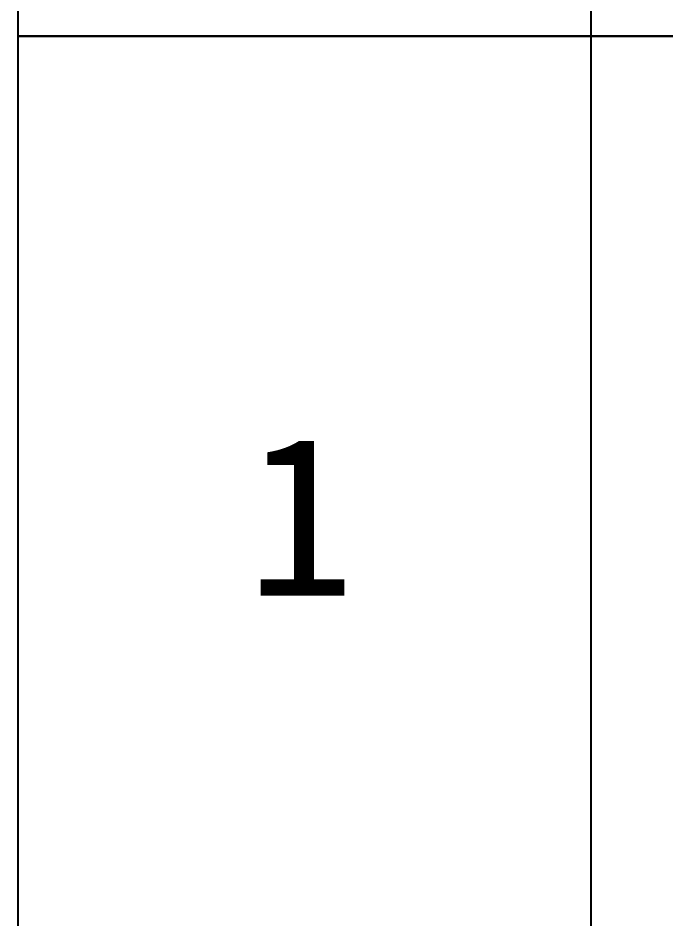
# Model space of a CAD drawing. Header units: millimetres. Extents: x -633009578 to 5705885, y -633235091 to 2571734.
# Drawn here: x 2618485 to 2619332, y 2118280 to 2119457 of the extents above; entities that cross this region are included whole.
import ezdxf
from ezdxf.enums import TextEntityAlignment as Align

# ---------------------------------------------------------------- set-up
doc = ezdxf.new("R2010")
doc.units = ezdxf.units.MM
doc.header["$LTSCALE"] = 1000
doc.header["$MEASUREMENT"] = 0
doc.layers.add('000000000000电气', color=7, linetype='Continuous')
doc.styles.add('ELEC-DIM', font='simhei.ttf')

msp = doc.modelspace()

# ---------------------------------------------------------------- linework, layer by layer
at = {"layer": '000000000000电气'}
for p, q in [((2618485.5, 2119433.2, 1670.9), (2618485.5, 2120631.3, 1670.9)), ((2619234.3, 2119433.2, 1670.9), (2619234.3, 2120032.2, 1670.9)), ((2618485.5, 2119433.2, 1670.9), (2637411.8, 2119433.2, 1670.9)), ((2618485.5, 2118232.5, 1670.9), (2618485.5, 2119433.2, 1670.9)), ((2637411.8, 2119433.2, 1670.9), (2618485.5, 2119433.2, 1670.9)), ((2619234.3, 2118232.5, 1670.9), (2619234.3, 2119433.2, 1670.9))]:
    msp.add_line(p, q, dxfattribs=at)

# ---------------------------------------------------------------- texts
at = {"layer": '000000000000电气', "style": 'ELEC-DIM'}
msp.add_text('1', height=208, dxfattribs=at).set_placement((2618854.8, 2118702.1, 1670.9), align=Align.CENTER)

doc.saveas('drawing.dxf')
